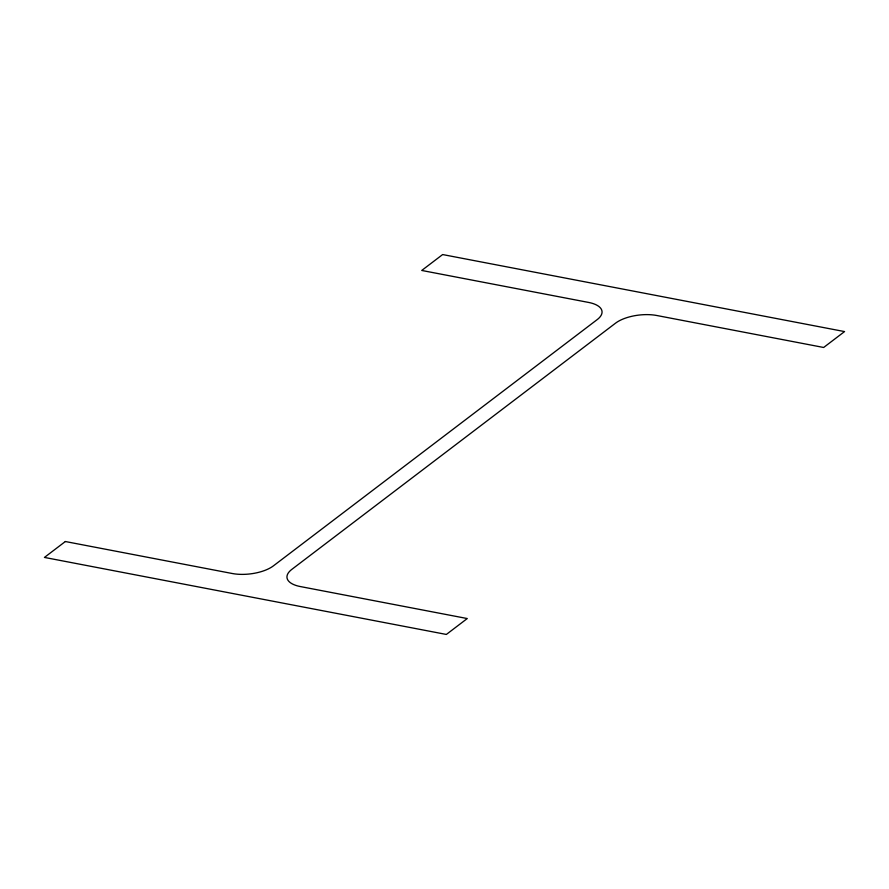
<?xml version="1.0" encoding="UTF-8"?>
<svg xmlns="http://www.w3.org/2000/svg" width="889" height="889" viewBox="0 0 889 889"><rect width="100%" height="100%" fill="white"/><g stroke="black" fill="none" stroke-linecap="round" stroke-linejoin="round"><path stroke-width="1.33" d="M65.353 541.523L44.45 557.425L446.356 634.446L467.258 618.544L300.382 586.562A29.915 12.924 -6.7 0 1 291.836 569.371L615.566 323.152A29.915 12.924 -6.7 0 1 656.76 315.495L823.647 347.477L844.55 331.575L442.644 254.554L421.742 270.456L588.618 302.438A29.915 12.924 -6.7 0 1 597.164 319.629L273.434 565.849A29.915 12.924 -6.7 0 1 232.24 573.505L65.353 541.523"/></g></svg>
